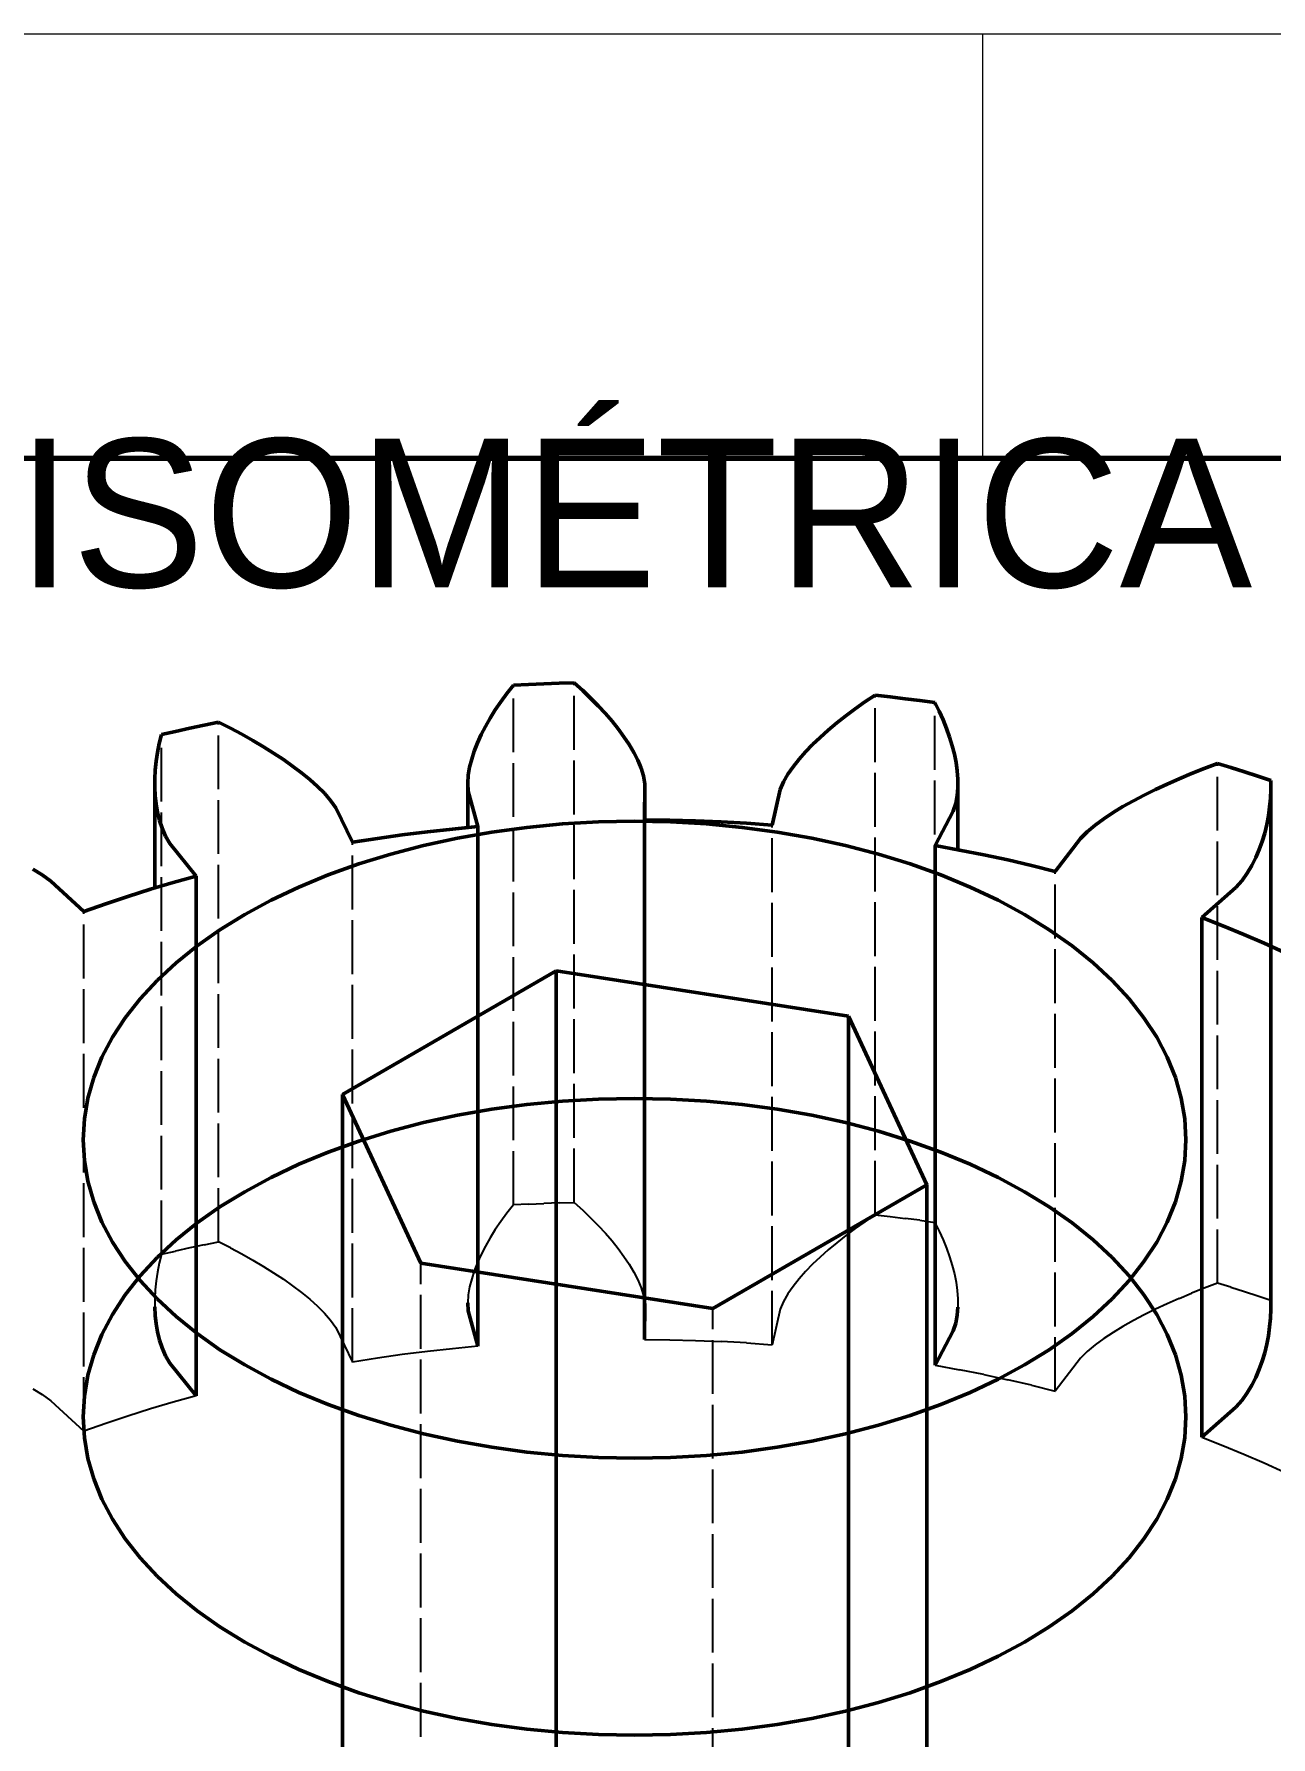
# Model space of a CAD drawing. Header units: millimetres. Extents: x 0 to 297, y 0 to 210.
# Drawn here: x 225.13 to 254.29, y 169.87 to 210 of the extents above; entities that cross this region are included whole.
import ezdxf
from ezdxf.enums import TextEntityAlignment as Align

# ---------------------------------------------------------------- set-up
doc = ezdxf.new("R2010")
doc.units = ezdxf.units.MM
doc.linetypes.add('DASHED', pattern=[1.524, 1.27, -0.254])
for name, color, linetype, lineweight in [('FINA', 7, 'CONTINUOUS', 18), ('NORMA', 7, 'CONTINUOUS', 70), ('OCULTA', 8, 'DASHED', 25), ('TEXTO', 7, 'CONTINUOUS', 25), ('VISIBLE', 7, 'CONTINUOUS', 50)]:
    doc.layers.add(name, color=color, linetype=linetype, lineweight=lineweight)

msp = doc.modelspace()

# ---------------------------------------------------------------- linework, layer by layer
at = {"layer": 'FINA'}
msp.add_line((247.5, 200), (247.5, 210), dxfattribs=at)
msp.add_lwpolyline([(0, 0), (297, 0), (297, 210), (0, 210)], close=True, dxfattribs=at)
at = {"layer": 'NORMA'}
msp.add_lwpolyline([(20, 10), (287, 10), (287, 200), (20, 200)], close=True, dxfattribs=at)
at = {"layer": 'OCULTA'}
for p, q in [((236.432, 182.407), (236.432, 194.654)), ((237.866, 182.466), (237.866, 194.713)), ((244.961, 182.173), (244.961, 194.42)), ((246.366, 181.996), (246.366, 194.244)), ((228.134, 181.243), (228.134, 193.491)), ((229.481, 181.534), (229.481, 193.781)), ((253.031, 180.561), (253.031, 192.809)), ((242.529, 179.113), (242.529, 191.36)), ((232.642, 178.704), (232.642, 190.952)), ((249.204, 178.021), (249.204, 190.268)), ((226.305, 177.075), (226.305, 189.322)), ((236.28, 182.212), (236.137, 182.018)), ((236.432, 182.407), (236.28, 182.212)), ((236.79, 182.425), (236.432, 182.407)), ((236.79, 182.425), (237.148, 182.441)), ((237.507, 182.455), (237.148, 182.441)), ((237.507, 182.455), (237.866, 182.466)), ((237.866, 182.466), (238.065, 182.286)), ((238.065, 182.286), (238.253, 182.105)), ((236.005, 181.824), (235.884, 181.63)), ((236.137, 182.018), (236.005, 181.824)), ((238.253, 182.105), (238.432, 181.924)), ((238.432, 181.924), (238.6, 181.742)), ((244.489, 181.848), (244.267, 181.683)), ((244.72, 182.011), (244.489, 181.848)), ((244.961, 182.173), (244.72, 182.011)), ((244.961, 182.173), (245.314, 182.132)), ((245.314, 182.132), (245.665, 182.089)), ((246.016, 182.044), (245.665, 182.089)), ((246.016, 182.044), (246.366, 181.996)), ((246.366, 181.996), (246.469, 181.791)), ((228.804, 181.393), (228.468, 181.319)), ((229.142, 181.464), (228.804, 181.393)), ((229.142, 181.464), (229.481, 181.534)), ((229.759, 181.393), (229.481, 181.534)), ((229.759, 181.393), (230.029, 181.251)), ((235.773, 181.436), (235.674, 181.242)), ((235.884, 181.63), (235.773, 181.436)), ((238.6, 181.742), (238.757, 181.559)), ((238.757, 181.559), (238.903, 181.376)), ((244.056, 181.516), (243.855, 181.348)), ((244.267, 181.683), (244.056, 181.516)), ((246.469, 181.791), (246.562, 181.587)), ((246.562, 181.587), (246.645, 181.384)), ((228.083, 181.032), (228.041, 180.823)), ((228.134, 181.243), (228.083, 181.032)), ((228.134, 181.243), (228.468, 181.319)), ((230.029, 181.251), (230.288, 181.106)), ((230.288, 181.106), (230.539, 180.958)), ((234.247, 162.254), (234.247, 181.033)), ((235.586, 181.049), (235.51, 180.857)), ((235.674, 181.242), (235.586, 181.049)), ((238.903, 181.376), (239.038, 181.192)), ((239.038, 181.192), (239.16, 181.008)), ((239.16, 181.008), (239.269, 180.823)), ((243.487, 181.008), (243.321, 180.836)), ((243.665, 181.179), (243.487, 181.008)), ((243.855, 181.348), (243.665, 181.179)), ((246.645, 181.384), (246.717, 181.182)), ((246.717, 181.182), (246.779, 180.981)), ((228.009, 180.615), (227.987, 180.409)), ((228.041, 180.823), (228.009, 180.615)), ((230.539, 180.958), (230.779, 180.808)), ((230.779, 180.808), (231.008, 180.656)), ((231.008, 180.656), (231.227, 180.502)), ((235.448, 180.665), (235.4, 180.475)), ((235.51, 180.857), (235.448, 180.665)), ((239.269, 180.823), (239.364, 180.638)), ((239.364, 180.638), (239.442, 180.453)), ((243.167, 180.662), (243.028, 180.487)), ((243.321, 180.836), (243.167, 180.662)), ((246.779, 180.981), (246.829, 180.782)), ((246.829, 180.782), (246.869, 180.583)), ((227.976, 180.205), (227.975, 180.003)), ((227.987, 180.409), (227.976, 180.205)), ((231.227, 180.502), (231.434, 180.345)), ((231.434, 180.345), (231.629, 180.186)), ((235.367, 180.285), (235.354, 180.097)), ((235.4, 180.475), (235.367, 180.285)), ((239.442, 180.453), (239.502, 180.268)), ((239.502, 180.268), (239.533, 180.084)), ((242.905, 180.31), (242.8, 180.132)), ((243.028, 180.487), (242.905, 180.31)), ((246.869, 180.583), (246.896, 180.387)), ((246.896, 180.387), (246.911, 180.192)), ((246.911, 180.192), (246.911, 179.999)), ((252.126, 180.204), (251.842, 180.079)), ((252.126, 180.204), (252.419, 180.326)), ((252.721, 180.445), (252.419, 180.326)), ((253.031, 180.561), (252.721, 180.445)), ((253.349, 180.465), (253.031, 180.561)), ((253.349, 180.465), (253.666, 180.367)), ((253.666, 180.367), (253.98, 180.266)), ((253.98, 180.266), (254.293, 180.163)), ((231.629, 180.186), (231.81, 180.024)), ((231.81, 180.024), (231.976, 179.859)), ((231.976, 179.859), (232.123, 179.691)), ((241.134, 161.188), (241.134, 179.968)), ((242.724, 179.952), (242.529, 179.113)), ((242.8, 180.132), (242.724, 179.952)), ((251.303, 179.818), (251.048, 179.683)), ((251.568, 179.95), (251.303, 179.818)), ((251.842, 180.079), (251.568, 179.95)), ((232.123, 179.691), (232.243, 179.519)), ((232.243, 179.519), (232.642, 178.704)), ((250.573, 179.403), (250.353, 179.258)), ((250.804, 179.545), (250.573, 179.403)), ((251.048, 179.683), (250.804, 179.545)), ((234.996, 179.018), (234.403, 178.952)), ((235.592, 179.075), (234.996, 179.018)), ((239.519, 179.237), (240.123, 179.229)), ((240.123, 179.229), (240.726, 179.213)), ((240.726, 179.213), (241.328, 179.188)), ((241.93, 179.155), (241.328, 179.188)), ((241.93, 179.155), (242.529, 179.113)), ((250.149, 179.109), (249.962, 178.955)), ((250.353, 179.258), (250.149, 179.109)), ((233.226, 178.795), (232.642, 178.704)), ((233.812, 178.878), (233.226, 178.795)), ((234.403, 178.952), (233.812, 178.878)), ((246.376, 178.629), (246.952, 178.524)), ((249.801, 178.794), (249.204, 178.021)), ((249.962, 178.955), (249.801, 178.794)), ((247.523, 178.41), (246.952, 178.524)), ((247.523, 178.41), (248.089, 178.288)), ((248.649, 178.158), (248.089, 178.288)), ((225.101, 178.074), (225.325, 177.937)), ((225.325, 177.937), (225.523, 177.792)), ((225.523, 177.792), (226.305, 177.075)), ((228.954, 177.91), (228.41, 177.758)), ((248.649, 178.158), (249.204, 178.021)), ((227.343, 177.432), (226.82, 177.257)), ((227.873, 177.599), (227.343, 177.432)), ((228.41, 177.758), (227.873, 177.599)), ((226.82, 177.257), (226.305, 177.075)), ((252.66, 176.931), (253.161, 176.736)), ((253.161, 176.736), (253.653, 176.534)), ((253.653, 176.534), (254.136, 176.325)), ((254.136, 176.325), (254.611, 176.109))]:
    msp.add_line(p, q, dxfattribs=at)
at = {"layer": 'VISIBLE'}
for p, q in [((236.432, 194.654), (236.28, 194.46)), ((236.28, 194.46), (236.432, 194.654)), ((236.79, 194.672), (236.432, 194.654)), ((236.432, 194.654), (236.79, 194.672)), ((236.432, 194.654), (236.432, 194.654)), ((236.432, 194.654), (236.432, 194.654)), ((236.79, 194.672), (237.148, 194.689)), ((236.79, 194.672), (237.148, 194.689)), ((237.507, 194.702), (237.148, 194.689)), ((237.148, 194.689), (237.507, 194.702)), ((237.507, 194.702), (237.866, 194.713)), ((237.507, 194.702), (237.866, 194.713)), ((237.866, 194.713), (238.065, 194.533)), ((237.866, 194.713), (237.866, 194.713)), ((237.866, 194.713), (237.866, 194.713)), ((237.866, 194.713), (238.065, 194.533)), ((236.137, 194.265), (236.005, 194.071)), ((236.005, 194.071), (236.137, 194.265)), ((236.28, 194.46), (236.137, 194.265)), ((236.137, 194.265), (236.28, 194.46)), ((236.137, 194.265), (236.137, 194.265)), ((236.28, 194.46), (236.28, 194.46)), ((238.065, 194.533), (238.253, 194.353)), ((238.065, 194.533), (238.065, 194.533)), ((238.065, 194.533), (238.253, 194.353)), ((238.253, 194.353), (238.432, 194.171)), ((238.253, 194.353), (238.253, 194.353)), ((238.253, 194.353), (238.432, 194.171)), ((244.72, 194.259), (244.489, 194.095)), ((244.489, 194.095), (244.72, 194.259)), ((244.961, 194.42), (244.72, 194.259)), ((244.72, 194.259), (244.961, 194.42)), ((244.72, 194.259), (244.72, 194.259)), ((244.961, 194.42), (245.314, 194.38)), ((244.961, 194.42), (244.961, 194.42)), ((244.961, 194.42), (244.961, 194.42)), ((244.961, 194.42), (245.314, 194.38)), ((245.314, 194.38), (245.665, 194.337)), ((245.314, 194.38), (245.665, 194.337)), ((246.016, 194.291), (245.665, 194.337)), ((245.665, 194.337), (246.016, 194.291)), ((246.016, 194.291), (246.366, 194.244)), ((246.016, 194.291), (246.366, 194.244)), ((246.366, 194.244), (246.469, 194.039)), ((246.366, 194.244), (246.366, 194.244)), ((246.366, 194.244), (246.366, 194.244)), ((246.366, 194.244), (246.469, 194.039)), ((235.884, 193.877), (235.773, 193.683)), ((235.773, 193.683), (235.884, 193.877)), ((236.005, 194.071), (235.884, 193.877)), ((235.884, 193.877), (236.005, 194.071)), ((235.884, 193.877), (235.884, 193.877)), ((236.005, 194.071), (236.005, 194.071)), ((238.432, 194.171), (238.6, 193.989)), ((238.432, 194.171), (238.432, 194.171)), ((238.432, 194.171), (238.6, 193.989)), ((238.6, 193.989), (238.757, 193.806)), ((238.6, 193.989), (238.6, 193.989)), ((238.6, 193.989), (238.757, 193.806)), ((244.267, 193.93), (244.056, 193.764)), ((244.056, 193.764), (244.267, 193.93)), ((244.489, 194.095), (244.267, 193.93)), ((244.267, 193.93), (244.489, 194.095)), ((244.267, 193.93), (244.267, 193.93)), ((244.489, 194.095), (244.489, 194.095)), ((246.469, 194.039), (246.562, 193.835)), ((246.469, 194.039), (246.469, 194.039)), ((246.469, 194.039), (246.562, 193.835)), ((246.562, 193.835), (246.645, 193.632)), ((246.562, 193.835), (246.562, 193.835)), ((246.562, 193.835), (246.645, 193.632)), ((228.134, 193.491), (228.083, 193.28)), ((228.083, 193.28), (228.134, 193.491)), ((228.134, 193.491), (228.468, 193.567)), ((228.134, 193.491), (228.468, 193.567)), ((228.134, 193.491), (228.134, 193.491)), ((228.134, 193.491), (228.134, 193.491)), ((228.804, 193.641), (228.468, 193.567)), ((228.468, 193.567), (228.804, 193.641)), ((229.142, 193.712), (228.804, 193.641)), ((228.804, 193.641), (229.142, 193.712)), ((229.142, 193.712), (229.481, 193.781)), ((229.142, 193.712), (229.481, 193.781)), ((229.759, 193.641), (229.481, 193.781)), ((229.481, 193.781), (229.481, 193.781)), ((229.481, 193.781), (229.481, 193.781)), ((229.481, 193.781), (229.759, 193.641)), ((229.759, 193.641), (230.029, 193.498)), ((229.759, 193.641), (229.759, 193.641)), ((229.759, 193.641), (230.029, 193.498)), ((230.029, 193.498), (230.288, 193.353)), ((230.029, 193.498), (230.029, 193.498)), ((230.029, 193.498), (230.288, 193.353)), ((235.674, 193.49), (235.586, 193.297)), ((235.586, 193.297), (235.674, 193.49)), ((235.773, 193.683), (235.674, 193.49)), ((235.674, 193.49), (235.773, 193.683)), ((235.674, 193.49), (235.674, 193.49)), ((235.773, 193.683), (235.773, 193.683)), ((238.757, 193.806), (238.903, 193.623)), ((238.757, 193.806), (238.757, 193.806)), ((238.757, 193.806), (238.903, 193.623)), ((238.903, 193.623), (239.038, 193.439)), ((238.903, 193.623), (238.903, 193.623)), ((238.903, 193.623), (239.038, 193.439)), ((239.038, 193.439), (239.16, 193.255)), ((239.038, 193.439), (239.038, 193.439)), ((239.038, 193.439), (239.16, 193.255)), ((243.855, 193.596), (243.665, 193.426)), ((243.665, 193.426), (243.855, 193.596)), ((244.056, 193.764), (243.855, 193.596)), ((243.855, 193.596), (244.056, 193.764)), ((243.855, 193.596), (243.855, 193.596)), ((244.056, 193.764), (244.056, 193.764)), ((246.645, 193.632), (246.717, 193.43)), ((246.645, 193.632), (246.645, 193.632)), ((246.645, 193.632), (246.717, 193.43)), ((228.041, 193.07), (228.009, 192.862)), ((228.009, 192.862), (228.041, 193.07)), ((228.083, 193.28), (228.041, 193.07)), ((228.041, 193.07), (228.083, 193.28)), ((228.041, 193.07), (228.041, 193.07)), ((228.083, 193.28), (228.083, 193.28)), ((230.288, 193.353), (230.539, 193.206)), ((230.288, 193.353), (230.288, 193.353)), ((230.288, 193.353), (230.539, 193.206)), ((230.539, 193.206), (230.779, 193.056)), ((230.539, 193.206), (230.539, 193.206)), ((230.539, 193.206), (230.779, 193.056)), ((230.779, 193.056), (231.008, 192.904)), ((230.779, 193.056), (230.779, 193.056)), ((230.779, 193.056), (231.008, 192.904)), ((235.51, 193.104), (235.448, 192.913)), ((235.448, 192.913), (235.51, 193.104)), ((235.586, 193.297), (235.51, 193.104)), ((235.51, 193.104), (235.586, 193.297)), ((235.51, 193.104), (235.51, 193.104)), ((235.586, 193.297), (235.586, 193.297)), ((239.16, 193.255), (239.269, 193.07)), ((239.16, 193.255), (239.16, 193.255)), ((239.16, 193.255), (239.269, 193.07)), ((239.269, 193.07), (239.364, 192.886)), ((239.269, 193.07), (239.269, 193.07)), ((239.269, 193.07), (239.364, 192.886)), ((243.321, 193.083), (243.167, 192.91)), ((243.167, 192.91), (243.321, 193.083)), ((243.487, 193.255), (243.321, 193.083)), ((243.321, 193.083), (243.487, 193.255)), ((243.321, 193.083), (243.321, 193.083)), ((243.665, 193.426), (243.487, 193.255)), ((243.487, 193.255), (243.665, 193.426)), ((243.487, 193.255), (243.487, 193.255)), ((243.665, 193.426), (243.665, 193.426)), ((246.717, 193.43), (246.779, 193.229)), ((246.717, 193.43), (246.717, 193.43)), ((246.717, 193.43), (246.779, 193.229)), ((246.779, 193.229), (246.829, 193.029)), ((246.779, 193.229), (246.779, 193.229)), ((246.779, 193.229), (246.829, 193.029)), ((227.987, 192.656), (227.976, 192.452)), ((227.976, 192.452), (227.987, 192.656)), ((228.009, 192.862), (227.987, 192.656)), ((227.987, 192.656), (228.009, 192.862)), ((227.987, 192.656), (227.987, 192.656)), ((228.009, 192.862), (228.009, 192.862)), ((231.008, 192.904), (231.227, 192.749)), ((231.008, 192.904), (231.008, 192.904)), ((231.008, 192.904), (231.227, 192.749)), ((231.227, 192.749), (231.434, 192.592)), ((231.227, 192.749), (231.227, 192.749)), ((231.227, 192.749), (231.434, 192.592)), ((235.4, 192.722), (235.367, 192.533)), ((235.367, 192.533), (235.4, 192.722)), ((235.448, 192.913), (235.4, 192.722)), ((235.4, 192.722), (235.448, 192.913)), ((235.4, 192.722), (235.4, 192.722)), ((235.448, 192.913), (235.448, 192.913)), ((239.364, 192.886), (239.442, 192.701)), ((239.364, 192.886), (239.364, 192.886)), ((239.364, 192.886), (239.442, 192.701)), ((239.442, 192.701), (239.502, 192.516)), ((239.442, 192.701), (239.442, 192.701)), ((239.442, 192.701), (239.502, 192.516)), ((243.028, 192.734), (242.905, 192.558)), ((242.905, 192.558), (243.028, 192.734)), ((243.167, 192.91), (243.028, 192.734)), ((243.028, 192.734), (243.167, 192.91)), ((243.028, 192.734), (243.028, 192.734)), ((243.167, 192.91), (243.167, 192.91)), ((246.829, 193.029), (246.869, 192.831)), ((246.829, 193.029), (246.829, 193.029)), ((246.829, 193.029), (246.869, 192.831)), ((246.869, 192.831), (246.896, 192.634)), ((246.869, 192.831), (246.869, 192.831)), ((246.869, 192.831), (246.896, 192.634)), ((246.896, 192.634), (246.911, 192.439)), ((246.896, 192.634), (246.896, 192.634)), ((246.896, 192.634), (246.911, 192.439)), ((252.721, 192.693), (252.419, 192.574)), ((252.419, 192.574), (252.721, 192.693)), ((253.031, 192.809), (252.721, 192.693)), ((252.721, 192.693), (253.031, 192.809)), ((252.721, 192.693), (252.721, 192.693)), ((253.349, 192.712), (253.031, 192.809)), ((253.031, 192.809), (253.031, 192.809)), ((253.031, 192.809), (253.031, 192.809)), ((253.031, 192.809), (253.349, 192.712)), ((253.349, 192.712), (253.666, 192.614)), ((253.349, 192.712), (253.666, 192.614)), ((227.976, 192.452), (227.975, 192.25)), ((227.975, 192.25), (227.976, 192.452)), ((227.975, 192.25), (227.985, 192.051)), ((227.975, 189.877), (227.975, 192.25)), ((227.976, 192.452), (227.976, 192.452)), ((231.434, 192.592), (231.629, 192.433)), ((231.434, 192.592), (231.434, 192.592)), ((231.434, 192.592), (231.629, 192.433)), ((231.629, 192.433), (231.81, 192.271)), ((231.629, 192.433), (231.629, 192.433)), ((231.629, 192.433), (231.81, 192.271)), ((231.81, 192.271), (231.976, 192.107)), ((231.81, 192.271), (231.81, 192.271)), ((231.81, 192.271), (231.976, 192.107)), ((235.367, 192.533), (235.354, 192.345)), ((235.354, 192.345), (235.367, 192.533)), ((235.354, 192.345), (235.369, 192.159)), ((235.354, 191.3), (235.354, 192.345)), ((235.354, 192.345), (235.354, 192.345)), ((235.367, 192.533), (235.367, 192.533)), ((239.502, 192.516), (239.533, 192.331)), ((239.502, 192.516), (239.502, 192.516)), ((239.502, 192.516), (239.533, 192.331)), ((239.533, 192.331), (239.519, 191.484)), ((239.533, 192.331), (239.533, 192.331)), ((239.533, 192.331), (239.533, 192.331)), ((239.533, 192.331), (239.533, 191.484)), ((242.8, 192.38), (242.724, 192.199)), ((242.724, 192.199), (242.8, 192.38)), ((242.905, 192.558), (242.8, 192.38)), ((242.8, 192.38), (242.905, 192.558)), ((242.8, 192.38), (242.8, 192.38)), ((242.905, 192.558), (242.905, 192.558)), ((246.911, 192.247), (246.897, 192.057)), ((246.911, 192.439), (246.911, 192.247)), ((246.911, 192.439), (246.911, 192.439)), ((246.911, 192.439), (246.911, 192.247)), ((246.911, 192.247), (246.911, 190.779)), ((251.842, 192.326), (251.568, 192.197)), ((251.568, 192.197), (251.842, 192.326)), ((252.126, 192.451), (251.842, 192.326)), ((251.842, 192.326), (252.126, 192.451)), ((251.842, 192.326), (251.842, 192.326)), ((252.126, 192.451), (252.419, 192.574)), ((252.126, 192.451), (252.419, 192.574)), ((252.126, 192.451), (252.126, 192.451)), ((252.419, 192.574), (252.419, 192.574)), ((253.666, 192.614), (253.98, 192.513)), ((253.666, 192.614), (253.98, 192.513)), ((253.98, 192.513), (254.293, 192.411)), ((253.98, 192.513), (254.293, 192.411)), ((254.293, 192.411), (254.291, 192.197)), ((254.293, 180.163), (254.293, 192.411)), ((254.293, 192.411), (254.293, 192.411)), ((254.293, 192.411), (254.293, 192.411)), ((254.293, 192.411), (254.293, 188.502)), ((227.985, 192.051), (228.006, 191.854)), ((228.006, 191.854), (228.04, 191.66)), ((231.976, 192.107), (232.123, 191.939)), ((231.976, 192.107), (231.976, 192.107)), ((231.976, 192.107), (232.123, 191.939)), ((232.123, 191.939), (232.243, 191.766)), ((232.123, 191.939), (232.123, 191.939)), ((232.123, 191.939), (232.243, 191.766)), ((235.369, 192.159), (235.592, 191.322)), ((242.724, 192.199), (242.529, 191.36)), ((242.529, 191.36), (242.724, 192.199)), ((242.724, 192.199), (242.724, 192.199)), ((242.724, 192.199), (242.724, 192.199)), ((246.863, 191.869), (246.803, 191.687)), ((246.897, 192.057), (246.863, 191.869)), ((251.048, 191.931), (250.804, 191.793)), ((250.804, 191.793), (251.048, 191.931)), ((251.303, 192.066), (251.048, 191.931)), ((251.048, 191.931), (251.303, 192.066)), ((251.048, 191.931), (251.048, 191.931)), ((251.568, 192.197), (251.303, 192.066)), ((251.303, 192.066), (251.568, 192.197)), ((251.303, 192.066), (251.303, 192.066)), ((251.568, 192.197), (251.568, 192.197)), ((254.281, 191.987), (254.261, 191.778)), ((254.291, 192.197), (254.281, 191.987)), ((228.04, 191.66), (228.086, 191.469)), ((228.086, 191.469), (228.148, 191.282)), ((232.243, 191.766), (232.642, 190.952)), ((232.243, 191.766), (232.243, 191.766)), ((232.243, 191.766), (232.243, 191.766)), ((232.243, 191.766), (232.642, 190.952)), ((238.438, 191.434), (237.592, 191.385)), ((238.438, 191.434), (239.288, 191.45)), ((240.139, 191.434), (239.288, 191.45)), ((239.519, 179.237), (239.519, 191.484)), ((239.519, 191.484), (240.123, 191.477)), ((239.533, 191.484), (239.533, 191.484)), ((239.533, 191.484), (239.533, 191.484)), ((239.533, 191.484), (239.533, 191.484)), ((239.533, 191.484), (239.533, 191.484)), ((239.533, 191.484), (239.533, 191.484)), ((239.533, 191.484), (239.533, 191.484)), ((239.533, 191.484), (239.533, 191.484)), ((239.533, 191.484), (239.533, 191.484)), ((239.533, 191.484), (239.533, 191.484)), ((239.533, 191.484), (239.533, 191.484)), ((239.533, 191.484), (239.533, 191.484)), ((239.533, 191.484), (239.533, 191.484)), ((239.533, 191.484), (239.533, 191.484)), ((239.533, 191.484), (239.533, 191.484)), ((239.533, 191.484), (239.533, 191.484)), ((239.533, 191.484), (239.533, 191.484)), ((239.533, 191.484), (240.123, 191.477)), ((240.123, 191.477), (240.726, 191.461)), ((240.123, 191.477), (240.123, 191.477)), ((240.123, 191.477), (240.726, 191.461)), ((240.985, 191.385), (240.139, 191.434)), ((240.726, 191.461), (241.328, 191.436)), ((240.726, 191.461), (240.726, 191.461)), ((240.726, 191.461), (241.328, 191.436)), ((241.93, 191.402), (241.328, 191.436)), ((241.328, 191.436), (241.328, 191.436)), ((241.328, 191.436), (241.93, 191.402)), ((246.803, 191.687), (246.376, 190.877)), ((250.353, 191.506), (250.149, 191.356)), ((250.149, 191.356), (250.353, 191.506)), ((250.573, 191.651), (250.353, 191.506)), ((250.353, 191.506), (250.573, 191.651)), ((250.353, 191.506), (250.353, 191.506)), ((250.804, 191.793), (250.573, 191.651)), ((250.573, 191.651), (250.804, 191.793)), ((250.573, 191.651), (250.573, 191.651)), ((250.804, 191.793), (250.804, 191.793)), ((254.232, 191.573), (254.193, 191.37)), ((254.261, 191.778), (254.232, 191.573)), ((228.148, 191.282), (228.227, 191.1)), ((228.227, 191.1), (228.332, 190.924)), ((233.226, 191.043), (232.642, 190.952)), ((232.643, 190.952), (233.226, 191.043)), ((233.812, 191.125), (233.226, 191.043)), ((233.226, 191.043), (233.812, 191.125)), ((233.226, 191.043), (233.226, 191.043)), ((234.403, 191.199), (233.812, 191.125)), ((233.812, 191.125), (234.403, 191.199)), ((233.812, 191.125), (233.812, 191.125)), ((235.11, 191.051), (234.314, 190.878)), ((234.996, 191.265), (234.403, 191.199)), ((234.403, 191.199), (234.996, 191.265)), ((234.403, 191.199), (234.403, 191.199)), ((235.592, 191.322), (234.996, 191.265)), ((234.996, 191.265), (235.354, 191.299)), ((234.996, 191.265), (234.996, 191.265)), ((235.924, 191.194), (235.11, 191.051)), ((235.354, 191.299), (235.354, 191.299)), ((235.354, 191.299), (235.354, 191.299)), ((235.354, 191.299), (235.354, 191.299)), ((235.354, 191.299), (235.354, 191.299)), ((235.354, 191.299), (235.354, 191.3)), ((235.354, 191.3), (235.354, 191.3)), ((235.354, 191.299), (235.354, 191.299)), ((235.354, 191.299), (235.354, 191.299)), ((235.354, 191.299), (235.354, 191.299)), ((235.354, 191.299), (235.354, 191.299)), ((235.354, 191.299), (235.354, 191.299)), ((235.354, 191.299), (235.354, 191.299)), ((235.354, 191.299), (235.354, 191.299)), ((235.354, 191.299), (235.354, 191.299)), ((235.354, 191.299), (235.354, 191.299)), ((235.592, 179.075), (235.592, 191.322)), ((235.924, 191.194), (236.752, 191.305)), ((237.592, 191.385), (236.752, 191.305)), ((240.985, 191.385), (241.825, 191.305)), ((242.653, 191.194), (241.825, 191.305)), ((241.93, 191.402), (242.529, 191.36)), ((241.93, 191.402), (241.93, 191.402)), ((241.93, 191.402), (242.529, 191.36)), ((242.529, 191.36), (242.529, 191.36)), ((242.529, 191.36), (242.529, 191.36)), ((242.529, 191.36), (242.529, 191.36)), ((242.529, 191.36), (242.529, 191.36)), ((242.529, 191.36), (242.529, 191.36)), ((242.529, 191.36), (242.529, 191.36)), ((242.529, 191.36), (242.529, 191.36)), ((242.529, 191.36), (242.529, 191.36)), ((242.529, 191.36), (242.529, 191.36)), ((242.529, 191.36), (242.529, 191.36)), ((242.529, 191.36), (242.529, 191.36)), ((242.529, 191.36), (242.529, 191.36)), ((242.529, 191.36), (242.529, 191.36)), ((242.529, 191.36), (242.529, 191.36)), ((242.653, 191.194), (243.467, 191.051)), ((243.467, 191.051), (244.263, 190.878)), ((249.801, 191.041), (249.204, 190.268)), ((249.204, 190.268), (249.801, 191.041)), ((249.962, 191.202), (249.801, 191.041)), ((249.801, 191.041), (249.962, 191.202)), ((249.801, 191.041), (249.801, 191.041)), ((250.149, 191.356), (249.962, 191.202)), ((249.962, 191.202), (250.149, 191.356)), ((249.962, 191.202), (249.962, 191.202)), ((250.149, 191.356), (250.149, 191.356)), ((254.145, 191.17), (254.086, 190.973)), ((254.193, 191.37), (254.145, 191.17)), ((228.332, 190.924), (228.954, 190.157)), ((232.642, 190.952), (232.642, 190.952)), ((232.642, 190.952), (232.642, 190.952)), ((232.642, 190.952), (232.642, 190.952)), ((232.642, 190.952), (232.642, 190.952)), ((232.642, 190.952), (232.642, 190.952)), ((232.642, 190.952), (232.642, 190.952)), ((232.642, 190.952), (232.642, 190.952)), ((232.642, 190.952), (232.642, 190.952)), ((232.642, 190.952), (232.642, 190.952)), ((232.642, 190.952), (232.642, 190.952)), ((232.642, 190.952), (232.643, 190.952)), ((232.643, 190.952), (232.643, 190.952)), ((232.643, 190.952), (232.643, 190.952)), ((233.539, 190.676), (232.788, 190.444)), ((234.314, 190.878), (233.539, 190.676)), ((245.038, 190.676), (244.263, 190.878)), ((245.038, 190.676), (245.788, 190.444)), ((246.376, 178.629), (246.376, 190.877)), ((246.376, 190.877), (246.952, 190.771)), ((246.911, 190.779), (246.911, 190.779)), ((246.911, 190.779), (246.911, 190.779)), ((246.911, 190.779), (246.911, 190.779)), ((246.911, 190.779), (246.911, 190.779)), ((246.911, 190.779), (246.911, 190.779)), ((246.911, 190.779), (246.911, 190.779)), ((246.911, 190.779), (246.911, 190.779)), ((246.911, 190.779), (246.911, 190.779)), ((246.911, 190.779), (246.911, 190.779)), ((246.911, 190.779), (246.911, 190.779)), ((246.911, 190.779), (246.911, 190.779)), ((246.911, 190.779), (246.911, 190.779)), ((246.911, 190.779), (246.911, 190.779)), ((246.911, 190.779), (246.911, 190.779)), ((246.911, 190.779), (246.952, 190.771)), ((247.523, 190.658), (246.952, 190.771)), ((246.952, 190.771), (246.952, 190.771)), ((246.952, 190.771), (247.523, 190.658)), ((247.523, 190.658), (248.089, 190.536)), ((247.523, 190.658), (247.523, 190.658)), ((247.523, 190.658), (248.089, 190.536)), ((254.016, 190.78), (253.935, 190.591)), ((254.086, 190.973), (254.016, 190.78)), ((225.101, 190.322), (225.325, 190.185)), ((225.101, 190.322), (225.325, 190.185)), ((232.788, 190.444), (232.066, 190.185)), ((245.788, 190.444), (246.511, 190.185)), ((248.649, 190.406), (248.089, 190.536)), ((248.089, 190.536), (248.089, 190.536)), ((248.089, 190.536), (248.649, 190.406)), ((248.649, 190.406), (249.204, 190.268)), ((248.649, 190.406), (248.649, 190.406)), ((248.649, 190.406), (249.204, 190.268)), ((249.204, 190.268), (249.204, 190.268)), ((249.204, 190.268), (249.204, 190.268)), ((249.204, 190.268), (249.204, 190.268)), ((249.204, 190.268), (249.204, 190.268)), ((249.204, 190.268), (249.204, 190.268)), ((249.204, 190.268), (249.204, 190.268)), ((249.204, 190.268), (249.204, 190.268)), ((249.204, 190.268), (249.204, 190.268)), ((249.204, 190.268), (249.204, 190.268)), ((249.204, 190.268), (249.204, 190.268)), ((249.204, 190.268), (249.204, 190.268)), ((249.204, 190.268), (249.204, 190.268)), ((253.735, 190.226), (253.611, 190.052)), ((253.842, 190.406), (253.735, 190.226)), ((253.935, 190.591), (253.842, 190.406)), ((225.325, 190.185), (225.523, 190.039)), ((225.325, 190.185), (225.325, 190.185)), ((225.325, 190.185), (225.523, 190.039)), ((225.523, 190.039), (226.305, 189.322)), ((225.523, 190.039), (225.523, 190.039)), ((225.523, 190.039), (226.305, 189.322)), ((227.873, 189.846), (227.343, 189.679)), ((227.343, 189.679), (227.873, 189.846)), ((228.41, 190.006), (227.873, 189.846)), ((227.873, 189.846), (227.975, 189.877)), ((227.873, 189.846), (227.873, 189.846)), ((227.975, 189.877), (227.975, 189.877)), ((227.975, 189.877), (227.975, 189.877)), ((227.975, 189.877), (227.975, 189.877)), ((227.975, 189.877), (227.975, 189.877)), ((227.975, 189.877), (227.975, 189.877)), ((227.975, 189.877), (227.975, 189.877)), ((227.975, 189.877), (227.975, 189.877)), ((227.975, 189.877), (227.975, 189.877)), ((227.975, 189.877), (227.975, 189.877)), ((227.975, 189.877), (227.975, 189.877)), ((227.975, 189.877), (227.975, 189.877)), ((227.975, 189.877), (227.975, 189.877)), ((227.975, 189.877), (227.975, 189.877)), ((228.954, 190.157), (228.41, 190.006)), ((228.954, 177.91), (228.954, 190.157)), ((231.375, 189.899), (230.717, 189.587)), ((232.066, 190.185), (231.375, 189.899)), ((246.511, 190.185), (247.202, 189.899)), ((247.202, 189.899), (247.86, 189.587)), ((253.464, 189.887), (252.66, 189.179)), ((253.611, 190.052), (253.464, 189.887)), ((226.82, 189.504), (226.305, 189.322)), ((226.305, 189.322), (226.82, 189.504)), ((227.343, 189.679), (226.82, 189.504)), ((226.82, 189.504), (227.343, 189.679)), ((226.82, 189.504), (226.82, 189.504)), ((227.343, 189.679), (227.343, 189.679)), ((230.717, 189.587), (230.096, 189.251)), ((247.86, 189.587), (248.481, 189.251)), ((226.305, 189.322), (226.305, 189.322)), ((226.305, 189.322), (226.305, 189.322)), ((226.305, 189.322), (226.305, 189.322)), ((226.305, 189.322), (226.305, 189.322)), ((226.305, 189.322), (226.305, 189.322)), ((226.305, 189.322), (226.305, 189.322)), ((226.305, 189.322), (226.305, 189.322)), ((226.305, 189.322), (226.305, 189.322)), ((226.305, 189.322), (226.305, 189.322)), ((226.305, 189.322), (226.305, 189.322)), ((226.305, 189.322), (226.305, 189.322)), ((230.096, 189.251), (229.514, 188.893)), ((248.481, 189.251), (249.062, 188.893)), ((252.66, 176.931), (252.66, 189.179)), ((252.66, 189.179), (253.161, 188.984)), ((229.514, 188.893), (228.975, 188.513)), ((249.062, 188.893), (249.602, 188.513)), ((253.161, 188.984), (253.653, 188.782)), ((253.653, 188.782), (254.136, 188.573)), ((228.975, 188.513), (228.479, 188.114)), ((249.602, 188.513), (250.098, 188.114)), ((254.136, 188.573), (254.611, 188.357)), ((254.293, 188.502), (254.293, 188.502)), ((228.479, 188.114), (228.03, 187.697)), ((237.443, 187.921), (232.401, 185.01)), ((237.443, 169.141), (237.443, 187.921)), ((237.443, 187.921), (244.33, 186.855)), ((250.098, 188.114), (250.547, 187.697)), ((228.03, 187.697), (227.629, 187.264)), ((250.547, 187.697), (250.948, 187.264)), ((227.629, 187.264), (227.278, 186.816)), ((250.948, 187.264), (251.299, 186.816)), ((227.278, 186.816), (226.978, 186.357)), ((244.33, 168.076), (244.33, 186.855)), ((244.33, 186.855), (246.176, 182.879)), ((251.299, 186.816), (251.599, 186.357)), ((226.978, 186.357), (226.731, 185.887)), ((251.599, 186.357), (251.845, 185.887)), ((226.731, 185.887), (226.538, 185.408)), ((251.845, 185.887), (252.039, 185.408)), ((226.538, 185.408), (226.4, 184.924)), ((252.039, 185.408), (252.177, 184.924)), ((232.401, 166.23), (232.401, 185.01)), ((232.401, 185.01), (234.247, 181.033)), ((226.4, 184.924), (226.316, 184.435)), ((235.924, 184.662), (235.11, 184.519)), ((235.924, 184.662), (236.752, 184.773)), ((237.592, 184.853), (236.752, 184.773)), ((238.438, 184.902), (237.592, 184.853)), ((238.438, 184.902), (239.288, 184.918)), ((240.139, 184.902), (239.288, 184.918)), ((240.985, 184.853), (240.139, 184.902)), ((240.985, 184.853), (241.825, 184.773)), ((242.653, 184.662), (241.825, 184.773)), ((242.653, 184.662), (243.467, 184.519)), ((252.177, 184.924), (252.261, 184.435)), ((226.316, 184.435), (226.288, 183.944)), ((234.314, 184.346), (233.539, 184.144)), ((235.11, 184.519), (234.314, 184.346)), ((243.467, 184.519), (244.263, 184.346)), ((245.038, 184.144), (244.263, 184.346)), ((252.261, 184.435), (252.288, 183.944)), ((226.288, 183.944), (226.316, 183.453)), ((232.788, 183.912), (232.066, 183.653)), ((233.539, 184.144), (232.788, 183.912)), ((245.038, 184.144), (245.788, 183.912)), ((245.788, 183.912), (246.511, 183.653)), ((252.288, 183.944), (252.261, 183.453)), ((226.316, 183.453), (226.4, 182.964)), ((232.066, 183.653), (231.375, 183.367)), ((246.511, 183.653), (247.202, 183.367)), ((252.261, 183.453), (252.177, 182.964)), ((230.717, 183.055), (230.096, 182.719)), ((231.375, 183.367), (230.717, 183.055)), ((247.202, 183.367), (247.86, 183.055)), ((247.86, 183.055), (248.481, 182.719)), ((226.4, 182.964), (226.538, 182.48)), ((230.096, 182.719), (229.514, 182.361)), ((246.176, 182.879), (241.134, 179.968)), ((246.176, 164.099), (246.176, 182.879)), ((248.481, 182.719), (249.062, 182.361)), ((252.177, 182.964), (252.039, 182.48)), ((226.538, 182.48), (226.731, 182.002)), ((229.514, 182.361), (228.975, 181.981)), ((249.062, 182.361), (249.602, 181.981)), ((252.039, 182.48), (251.845, 182.002)), ((226.731, 182.002), (226.978, 181.532)), ((228.975, 181.981), (228.479, 181.582)), ((249.602, 181.981), (250.098, 181.582)), ((251.845, 182.002), (251.599, 181.532)), ((226.978, 181.532), (227.278, 181.072)), ((228.479, 181.582), (228.03, 181.165)), ((250.098, 181.582), (250.547, 181.165)), ((251.599, 181.532), (251.299, 181.072)), ((227.278, 181.072), (227.629, 180.624)), ((228.03, 181.165), (227.629, 180.732)), ((241.134, 179.968), (234.247, 181.033)), ((250.547, 181.165), (250.948, 180.732)), ((251.299, 181.072), (250.948, 180.624)), ((227.629, 180.732), (227.278, 180.284)), ((227.629, 180.624), (228.03, 180.191)), ((250.948, 180.624), (250.547, 180.191)), ((250.948, 180.732), (251.299, 180.284)), ((227.278, 180.284), (226.978, 179.825)), ((228.03, 180.191), (228.479, 179.774)), ((250.547, 180.191), (250.098, 179.774)), ((251.299, 180.284), (251.599, 179.825)), ((226.978, 179.825), (226.731, 179.355)), ((227.975, 180.003), (227.985, 179.804)), ((227.985, 179.804), (228.006, 179.607)), ((235.354, 180.097), (235.369, 179.912)), ((235.369, 179.912), (235.592, 179.075)), ((239.533, 180.084), (239.519, 179.237)), ((246.897, 179.809), (246.863, 179.622)), ((246.911, 179.999), (246.897, 179.809)), ((251.599, 179.825), (251.845, 179.355)), ((254.291, 179.95), (254.281, 179.739)), ((254.293, 180.163), (254.291, 179.95)), ((228.006, 179.607), (228.04, 179.413)), ((228.04, 179.413), (228.086, 179.222)), ((228.479, 179.774), (228.975, 179.375)), ((246.803, 179.44), (246.376, 178.629)), ((246.863, 179.622), (246.803, 179.44)), ((250.098, 179.774), (249.602, 179.375)), ((254.261, 179.531), (254.232, 179.325)), ((254.281, 179.739), (254.261, 179.531)), ((226.731, 179.355), (226.538, 178.876)), ((228.086, 179.222), (228.148, 179.035)), ((228.148, 179.035), (228.227, 178.852)), ((228.975, 179.375), (229.514, 178.995)), ((229.514, 178.995), (230.096, 178.637)), ((249.062, 178.995), (248.481, 178.637)), ((249.602, 179.375), (249.062, 178.995)), ((251.845, 179.355), (252.039, 178.876)), ((254.193, 179.122), (254.145, 178.922)), ((254.232, 179.325), (254.193, 179.122)), ((226.538, 178.876), (226.4, 178.392)), ((228.227, 178.852), (228.332, 178.677)), ((228.332, 178.677), (228.954, 177.91)), ((230.096, 178.637), (230.717, 178.301)), ((248.481, 178.637), (247.86, 178.301)), ((252.039, 178.876), (252.177, 178.392)), ((254.086, 178.726), (254.016, 178.533)), ((254.145, 178.922), (254.086, 178.726)), ((226.4, 178.392), (226.316, 177.903)), ((230.717, 178.301), (231.375, 177.99)), ((247.86, 178.301), (247.202, 177.99)), ((252.177, 178.392), (252.261, 177.903)), ((253.935, 178.343), (253.842, 178.158)), ((254.016, 178.533), (253.935, 178.343)), ((226.316, 177.903), (226.288, 177.412)), ((231.375, 177.99), (232.066, 177.703)), ((247.202, 177.99), (246.511, 177.703)), ((252.261, 177.903), (252.288, 177.412)), ((253.611, 177.804), (253.464, 177.639)), ((253.735, 177.978), (253.611, 177.804)), ((253.842, 178.158), (253.735, 177.978)), ((226.288, 177.412), (226.316, 176.921)), ((232.066, 177.703), (232.788, 177.444)), ((232.788, 177.444), (233.539, 177.213)), ((245.788, 177.444), (245.038, 177.213)), ((246.511, 177.703), (245.788, 177.444)), ((252.288, 177.412), (252.261, 176.921)), ((253.464, 177.639), (252.66, 176.931)), ((234.314, 177.01), (233.539, 177.213)), ((234.314, 177.01), (235.11, 176.837)), ((244.263, 177.01), (243.467, 176.837)), ((245.038, 177.213), (244.263, 177.01)), ((226.316, 176.921), (226.4, 176.432)), ((235.11, 176.837), (235.924, 176.694)), ((236.752, 176.583), (235.924, 176.694)), ((236.752, 176.583), (237.592, 176.503)), ((241.825, 176.583), (240.985, 176.503)), ((241.825, 176.583), (242.653, 176.694)), ((243.467, 176.837), (242.653, 176.694)), ((252.261, 176.921), (252.177, 176.432)), ((226.4, 176.432), (226.538, 175.948)), ((238.438, 176.455), (237.592, 176.503)), ((239.288, 176.439), (238.438, 176.455)), ((239.288, 176.439), (240.139, 176.455)), ((240.985, 176.503), (240.139, 176.455)), ((252.177, 176.432), (252.039, 175.948)), ((226.538, 175.948), (226.731, 175.47)), ((252.039, 175.948), (251.845, 175.47)), ((226.731, 175.47), (226.978, 175)), ((251.845, 175.47), (251.599, 175)), ((226.978, 175), (227.278, 174.54)), ((251.599, 175), (251.299, 174.54)), ((227.278, 174.54), (227.629, 174.093)), ((251.299, 174.54), (250.948, 174.093)), ((227.629, 174.093), (228.03, 173.659)), ((250.948, 174.093), (250.547, 173.659)), ((228.03, 173.659), (228.479, 173.242)), ((250.547, 173.659), (250.098, 173.242)), ((228.479, 173.242), (228.975, 172.843)), ((250.098, 173.242), (249.602, 172.843)), ((228.975, 172.843), (229.514, 172.463)), ((249.602, 172.843), (249.062, 172.463)), ((229.514, 172.463), (230.096, 172.105)), ((249.062, 172.463), (248.481, 172.105)), ((230.096, 172.105), (230.717, 171.769)), ((230.717, 171.769), (231.375, 171.458)), ((247.86, 171.769), (247.202, 171.458)), ((248.481, 172.105), (247.86, 171.769)), ((231.375, 171.458), (232.066, 171.172)), ((247.202, 171.458), (246.511, 171.172)), ((232.066, 171.172), (232.788, 170.912)), ((246.511, 171.172), (245.788, 170.912)), ((232.788, 170.912), (233.539, 170.681)), ((234.314, 170.478), (233.539, 170.681)), ((245.038, 170.681), (244.263, 170.478)), ((245.788, 170.912), (245.038, 170.681)), ((234.314, 170.478), (235.11, 170.305)), ((235.11, 170.305), (235.924, 170.162)), ((236.752, 170.051), (235.924, 170.162)), ((241.825, 170.051), (242.653, 170.162)), ((243.467, 170.305), (242.653, 170.162)), ((244.263, 170.478), (243.467, 170.305)), ((236.752, 170.051), (237.592, 169.971)), ((238.438, 169.923), (237.592, 169.971)), ((239.288, 169.907), (238.438, 169.923)), ((239.288, 169.907), (240.139, 169.923)), ((240.985, 169.971), (240.139, 169.923)), ((241.825, 170.051), (240.985, 169.971))]:
    msp.add_line(p, q, dxfattribs=at)

# ---------------------------------------------------------------- texts
at = {"layer": 'TEXTO'}
msp.add_text('ISOMÉTRICA', height=3.5, dxfattribs=at).set_placement((239.288, 198.713), align=Align.MIDDLE_CENTER)

doc.saveas('drawing.dxf')
